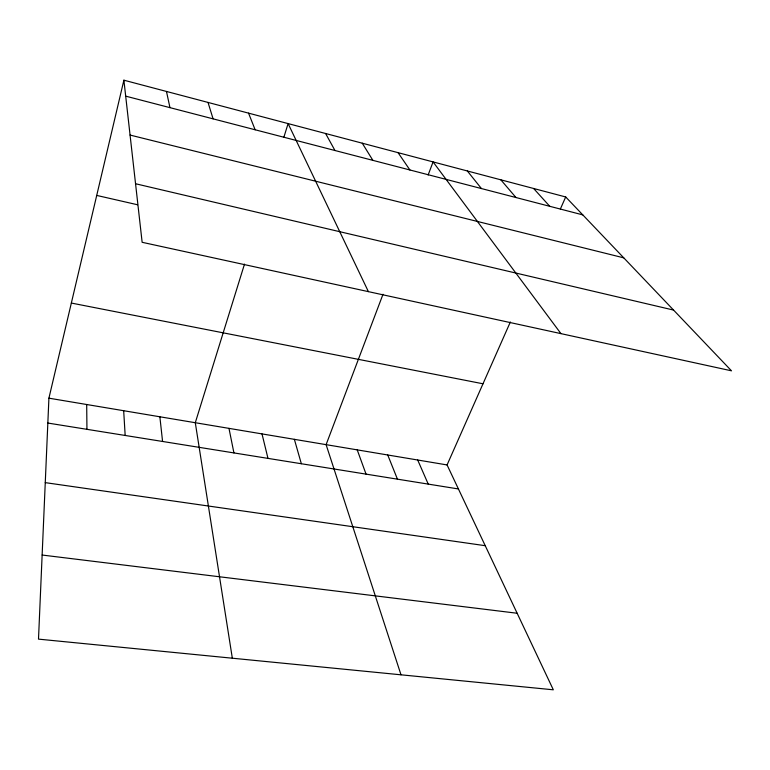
<?xml version="1.0" encoding="UTF-8"?>
<svg xmlns="http://www.w3.org/2000/svg" width="770" height="770" viewBox="0 0 770 770"><rect width="100%" height="100%" fill="white"/><g stroke="black" fill="none" stroke-linecap="round" stroke-linejoin="round"><path stroke-width="1.16" d="M123.893 80.195L142.142 242.3L731.5 370.822L565.7 196.966L123.893 80.195L48.914 398.177L38.5 639.129L553.322 689.804L447.072 464.936L510.356 321.985M244.504 264.11L195.291 422.72L232.328 658.206M283.918 137.099L288.105 123.595L368.397 291.637M383.008 294.265L326.105 444.656L400.997 674.809M428.13 175.011L433.077 161.912L560.955 333.631M560.348 209.045L565.7 196.966M42.138 555.035L517.151 613.247M45.266 482.636L485.235 545.699M47.836 423.048L458.419 488.95M48.914 398.177L447.072 464.936M71.341 303.053L483.002 383.787M96.722 195.426L137.599 204.772M135.549 183.741L673.567 310.079M130.063 135.058L623.748 257.844M125.683 96.144L582.794 214.888M533.62 188.486L549.761 206.312M500.837 179.824L515.977 197.534M467.332 170.969L481.433 188.554M398.061 152.662L409.909 169.977M362.247 143.191L372.882 160.362M325.604 133.508L334.969 150.516M417.696 460.008L428.236 484.109M387.743 454.993L397.445 479.161M248.546 113.142L255.139 129.774M357.222 449.873L366.048 474.128M208.016 102.429L213.088 118.85M294.371 439.333L301.339 463.733M262.002 433.905L267.979 458.381M166.474 91.457L169.958 107.646M228.979 428.37L233.926 452.924M159.862 416.782L162.576 441.47M123.672 410.708L125.173 435.464M86.692 404.51L86.943 429.323"/></g></svg>
